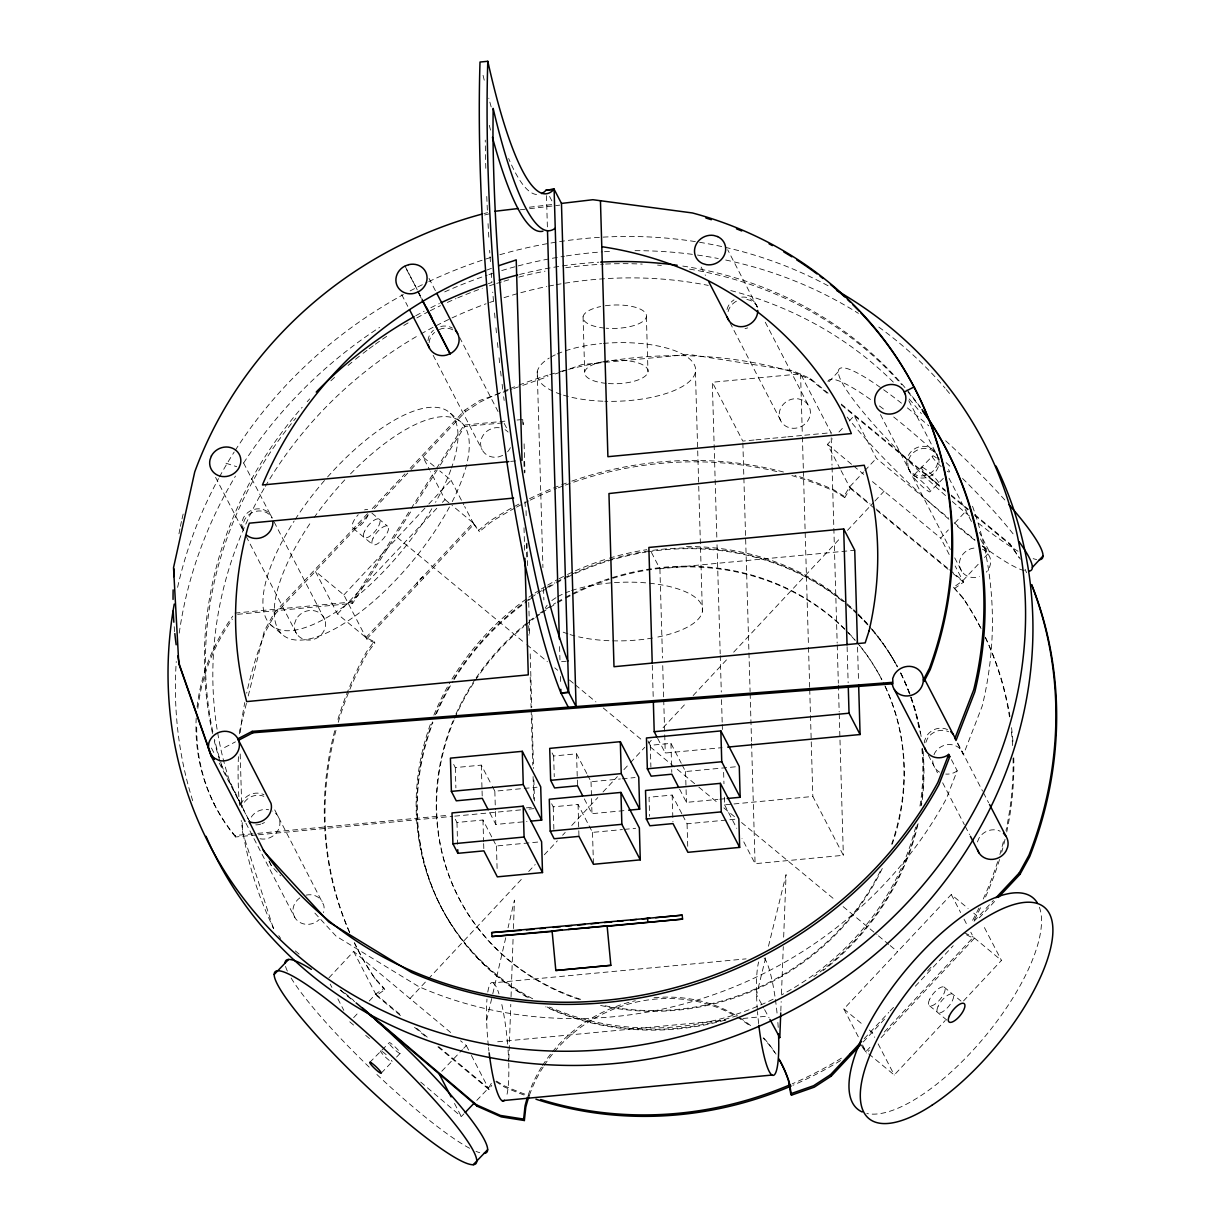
<?xml version="1.0" encoding="UTF-8"?>
<svg xmlns="http://www.w3.org/2000/svg" width="1226" height="1226" viewBox="0 0 1226 1226"><rect width="100%" height="100%" fill="white"/><g stroke="black" fill="none" stroke-linecap="round" stroke-linejoin="round"><path stroke-width="0.75" stroke-dasharray="5 3.75" d="M508.867 1059.295L510.782 1004.355M511.043 996.769L513.096 938.043M513.433 928.572L514.43 900.145L508.039 927.775M780.809 1011.036L781.177 1001.565M781.468 993.98L783.291 946.641M783.659 937.17L786.065 874.659L768.35 946.748M486.63 1020.446L492.377 995.558M492.791 993.78L505.909 937.001M765.637 957.843L756.549 994.822L763.706 1007.971M246.411 703.372L239.545 731.11L239.652 734.926M248.234 695.97L264.341 630.915L274.317 612.785L368.413 512.713M368.152 514.705L367.708 515.931A11.908 4.49 -50.2 0 1 356.291 528.069L354.559 528.544A11.908 4.49 -50.2 0 1 352.352 524.284L353.18 522.031A11.908 4.49 -50.2 0 1 358.222 514.721M951.453 759.691L957.184 770.74L946.334 798.785A396.703 362.957 -27.4 0 1 418.756 986.623L336.062 936.128L312.845 910.887M957.659 743.646L963.391 754.695L982.21 706.084A396.703 362.957 -27.4 0 0 971.314 502.936M925.845 742.45L927.377 738.772A15.861 14.513 -27.4 0 1 948.633 731.738M934.013 754.741L934.748 752.979A15.861 14.513 -27.4 0 1 950.211 744.534A15.861 14.513 -27.4 0 1 963.345 754.358L963.391 754.695M977.413 841.94L978.946 838.262A15.861 14.513 -27.4 0 1 1000.201 831.213M367.831 515.533L275.053 614.211L265.077 632.34A416.534 381.102 -27.4 0 0 246.671 693.15M476.791 1100.381L488.392 1088.228L493.71 1079.37M841.067 470.569L850.308 488.392L844.76 497.618L844.024 496.193L849.572 486.967L863.61 471.949M437.912 1046.851L489.128 1089.653L491.795 1085.209M235.024 613.077L351.908 601.981L409.99 510.307M411.001 508.698L435.46 470.094M436.487 468.485L463.995 425.07L505.664 421.1M237.645 614.318L352.644 603.391L411.737 510.123M415.813 503.687L439.26 466.692M440.272 465.083L464.731 426.479L502.614 422.893M338.223 722.329A350.529 320.722 -27.4 0 1 367.202 653.351L374.804 642.976L366.697 638.991L343.862 594.932L315.373 571.331L337.472 613.965L365.961 637.566L374.068 641.566L366.467 651.941A350.529 320.722 -27.4 0 0 337.487 720.903M343.862 594.932L427.522 505.403M428.824 504.009L451.045 480.24L439.797 470.922M365.961 637.566L473.144 522.874L452.057 505.403M366.697 638.991L473.88 524.284L464.639 506.476M838.308 371.662L827.596 383.14A138.844 20.26 43.1 0 1 871.349 400.09M840.224 468.93L827.473 444.333L832.577 438.877M838.952 432.042L844.055 426.587M849.158 421.116L854.261 415.66L876.36 458.294L948.434 517.97M328.966 977.796L353.624 951.453L453.298 1034.729M864.882 470.585L876.36 458.294M353.655 1017.657L358.85 1012.109M369.241 1001.029L375.723 994.087L384.029 988.248L374.497 977.689A350.529 320.722 -27.4 0 1 354.483 943.024M409.99 998.546L426.939 980.402M428.257 979.007L523.471 877.111M528.682 871.533L535.195 864.56M544.329 854.783L557.37 840.837M562.596 835.243L565.201 832.454M571.73 825.481L597.813 797.559M603.023 791.981L617.368 776.625M623.896 769.652L629.107 764.059M630.409 762.664L644.769 747.324M648.677 743.125L651.297 740.32M663.067 727.738L686.606 702.544M693.15 695.54L727.156 659.159M733.684 652.155L840.929 537.402M847.472 530.398L873.632 502.415M874.935 501.02L884.084 491.212M943.315 478.355L929.752 491.948A11.908 1.732 43.1 0 1 919.01 483.458A11.908 1.732 43.1 0 1 913.355 475.673L932.863 455.704A11.908 1.732 43.1 0 1 937.967 459.106M949.2 554.504L940.71 538.107L948.357 529.908M954.747 523.088L967.498 509.434L951.33 496.024M981.061 628.601A350.529 320.722 -27.4 0 0 963.621 599.07L953.522 587.269L962.808 580.741L979.39 562.995M984.493 557.524L989.597 552.068L979.405 532.39M864.192 1038.698L888.789 1012.4M890.076 1011.006L893.969 1006.852M927.622 970.869L931.484 966.732M974.072 921.201L993.443 900.497M863.211 1041.947L885.233 1018.408M915.316 986.24L953.215 945.721M994.577 901.478L979.344 917.768L973.735 913.125M868.79 1053.916L894.26 1075.018L945.231 1020.507M963.529 1000.937L1001.443 960.418L982.746 924.327M372.321 508.56L404.902 473.91M410.112 468.363L464.853 410.143L479.688 400.488L512.024 389.132M374.39 508.56L409.806 470.891M411.108 469.497L465.589 411.568L480.423 401.913A416.534 381.102 -27.4 0 1 494.155 395.431M337.472 613.965L437.146 507.947M442.402 502.369L445.023 499.58L430.571 471.704M858.307 1036.813L843.856 1008.937L951.269 894.52L968.111 908.466M869.893 1047.387L865.954 1051.571L861.158 1045.104M884.298 1032.031L973.383 937.154L1001.443 960.418M862.859 1047.816L866.69 1052.996L869.311 1050.192M881.111 1037.64L974.118 938.58L970.823 932.235M369.716 1062.421L389.485 1042.498A7.938 1.119 43.7 0 1 397.408 1049.226L398.603 1050.575A7.938 1.119 43.7 0 1 400.074 1053.425L399.492 1053.257A7.938 1.119 43.7 0 1 391.569 1046.529L390.374 1045.18A7.938 1.119 43.7 0 1 388.903 1042.345M381.286 1073.087L392.136 1061.731M396.58 1057.073L400.274 1053.211M441.789 1071.233L462.432 1049.64M463.719 1048.291L466.294 1045.594L460.516 1040.767M420.748 1082.114L461.313 1116.58L463.888 1113.882M514.859 508.054A350.529 320.722 -27.4 0 0 490.293 522.644L479.397 531.716L478.661 530.291L489.557 521.234A350.529 320.722 -27.4 0 1 519.211 503.917M957.184 770.74L956.219 771.522A15.861 14.513 -27.4 0 1 945.736 774.081M353.624 951.453L376.459 995.512L384.765 989.673L384.029 988.248M954.257 588.695L963.544 582.166L955.161 565.983M224.557 747.523L235.438 741.853M439.383 329.533L441.835 328.614A15.861 14.513 -27.4 0 1 453.513 330.208M502.691 455.413L498.997 456.792A15.861 14.513 -27.4 0 1 481.358 447.996A15.861 14.513 -27.4 0 1 489.542 429.56L493.419 428.104A15.861 14.513 -27.4 0 1 501.449 428.18M513.817 388.504L521.004 385.991M522.797 385.362L547.961 376.535M555.148 374.007L560.527 372.122M562.32 371.493L582.089 364.551L688.889 354.406L792.824 370.758L810.493 378.604L828.086 393.178M364.582 509.893L366.313 509.418A11.908 4.49 -50.2 0 1 367.662 509.587M529.31 207.225L552.022 204.543M520.222 209.799L527.747 208.91M529.632 208.696L559.73 205.14M716.812 537.141L712.306 382.251L800.563 373.869L831.075 432.717L832.01 465.221M517.035 420.028L522.72 419.491L523.563 424.732M510.675 461.405L518.261 460.685M754.082 440.027L742.803 441.084L712.306 382.251M755.952 439.843L770.97 438.418M772.855 438.234L786.004 436.992M787.874 436.808L802.907 435.383M804.777 435.199L831.075 432.717M651.404 552.374L659.91 568.772L854.737 550.275M561.569 661.688L566.243 661.243M647.972 740.902L650.27 745.316L670.944 743.354L681.258 763.246M552.083 752.948L553.662 755.998L576.572 753.821L586.794 773.529M453.666 764.442L455.306 767.583L481.312 765.116L491.457 784.686M657.611 738.267L665.258 753.025L722.007 747.645M682.116 764.901L685.549 771.537L737.424 766.618M587.637 775.169L591.039 781.744L620.402 778.954M622.226 778.771L635.068 777.56M492.316 786.31L494.844 791.214L522.368 788.594M524.192 788.425L537.034 787.199M196.206 717.93A199.669 182.689 -27.4 0 0 234.871 835.534L255.836 833.542M257.736 833.358L448.241 815.275M526.352 807.857L532.069 807.321M681.809 813.65L672.17 795.061L649.044 797.252L649.596 816.271M234.871 835.534L235.607 836.96L256.571 834.967M258.471 834.783L452.792 816.332M454.693 816.148L521.372 809.819M529.004 809.099L534.72 808.562M551.654 803.781L553.232 806.831L578.044 804.471L588.25 824.178M455.306 819.29L456.961 822.477L482.967 820.01L492.224 837.879M679.572 789.115L686.453 802.371L717.93 799.383M719.785 799.214L725.348 798.678M584.312 798.908L591.974 813.681L626.823 810.371M489.894 813.022L495.81 824.454L526.996 821.481M724.367 797.191L724.581 804.838L732.091 804.133M733.976 803.95L812.838 796.456L843.35 855.304L755.078 863.686L742.006 838.461M589.108 825.834L592.51 832.393L622.486 829.558M624.371 829.374L635.604 828.301M682.683 815.351L687.066 823.795L735.125 819.229M493.067 839.503L496.438 845.986L539.716 841.879M487.795 992.033A59.507 9.685 84.6 0 1 493.266 982.854L746.082 958.855M497.679 1041.763L725.792 1020.109M742.895 1018.484L767.599 1016.139M913.355 475.673L914.106 475.765A11.908 1.732 43.1 0 1 924.848 484.27A11.908 1.732 43.1 0 1 930.519 492.055M381.347 1051.019L380.765 1050.851A7.938 1.119 43.7 0 0 382.236 1053.701L383.431 1055.05A7.938 1.119 43.7 0 0 391.355 1061.762L391.937 1061.931A7.938 1.119 43.7 0 0 391.37 1060.26M746.864 299.389L750.664 300.508A15.861 14.513 -27.4 0 1 758.189 308.768L727.708 249.767M225.982 463.244L236.71 466.692M827.014 393.102L811.244 380.029L793.559 372.183A416.534 381.102 -27.4 0 0 558.933 371.922M964.172 932.618L973.383 937.154M966.44 934.794L974.118 938.58M844.024 496.193L833.895 489.879A350.529 320.722 -27.4 0 0 794.877 475.259M844.76 497.618L834.645 491.304A350.529 320.722 -27.4 0 0 790.096 475.06M496.515 1081.102L503.488 1085.454A350.529 320.722 -27.4 0 0 529.785 1095.921M495.856 1081.654L504.223 1086.88A350.529 320.722 -27.4 0 0 525.142 1095.416M841.266 404.09L945.323 490.247M951.177 495.105L968.77 509.664M974.624 514.506L1009.795 543.639L1020.323 559.148M841.358 404.978L945.445 491.166M974.67 515.364L1010.53 545.064L1018.959 557.462M954.303 522.843L974.9 539.884M982.256 545.968L989.597 552.068M827.473 444.333L852.147 464.777M853.602 465.972L863.763 474.385M872.468 481.603L940.71 538.107M849.572 486.967L870.153 504.024M876.038 508.897L948.096 568.558M949.568 569.784L962.808 580.741M850.308 488.392L875.303 509.096M876.774 510.307L951.774 572.419M953.246 573.63L963.544 582.166M434.173 466.263L422.924 456.946L429.728 470.064M445.023 499.58L450.647 504.238M943.989 986.991L960.969 1001.06M397.454 537.586L525.356 643.481M526.828 644.707L547.409 661.749M554.75 667.833L557.692 670.27M569.462 680.001L573.86 683.664M575.331 684.874L595.913 701.916M603.269 708L642.96 740.872M650.316 746.956L697.41 785.958M698.881 787.184L718.022 803.03M723.907 807.903L735.677 817.65M741.561 822.523L835.764 900.528M843.12 906.612L876.973 934.641M878.444 935.867L888.743 944.403M890.214 945.614L897.57 951.713M929.599 1005.81L948.005 1021.059M843.856 1008.937L863.671 1025.35M869.326 1030.039L872.161 1032.384L874.705 1037.303M450.386 413.254L461.666 422.679M371.892 513.127L387.416 526.061M353.226 528.375L372.98 544.85M270.502 624.708L281.781 634.118M375.723 994.087L402.067 1016.093M416.702 1028.323L429.866 1039.326M438.647 1046.652L488.392 1088.228M376.459 995.512L401.331 1016.293M414.511 1027.296L426.219 1037.073M295.313 950.901L299.696 954.625M344.95 993.075L353.716 1000.508M340.583 990.148L353.502 1001.136M349.762 1021.825L355.555 1026.744M365.7 1035.357L371.493 1040.276M269.092 861.28L271.544 866.016L280.57 875.824M953.522 587.269L962.885 597.644A350.529 320.722 -27.4 0 1 981.198 628.892M354.375 942.717A350.529 320.722 -27.4 0 0 375.248 979.114L384.765 989.673M493.266 982.854L496.07 986.486A59.507 9.685 84.6 0 1 498.982 993.888M473.144 522.874L478.661 530.291M473.88 524.284L479.397 531.716M242.196 822.6L242.472 832.117L272.954 927.071L274.885 929.921M278.777 935.637L280.708 938.503M764.595 1009.611L769.07 1017.825M1009.795 543.639L1010.53 545.064M908.818 400.703L939.392 459.704M949.016 478.247L971.728 522.092M980.478 538.95L989.995 557.539A15.861 14.513 -27.4 0 1 986.302 572.159M880.452 414.572L950.349 549.417M954.717 557.845L961.705 571.331A15.861 14.513 -27.4 0 0 979.405 576.603M962.885 597.644L963.621 599.07M810.493 378.604L811.244 380.029M765.269 322.223L808.103 404.856M957.659 743.017L982.547 791.046M983.421 792.716L988.616 802.739M701.134 267.069L705.471 275.421M729.96 322.668L781.529 422.158M890.781 655.113L891.884 657.243M928.327 755.124L937.476 772.763M942.671 782.801L964.341 824.608M965.214 826.278L969.551 834.63M951.269 894.52L960.632 912.558M964.034 919.117L967.421 925.676M549.585 196.451L552.037 201.187M878.107 1043.862L894.26 1075.018M862.552 1045.012L866.69 1052.996M724.581 804.838L736.78 828.378M429.039 278.409L435.966 291.773M459.597 337.365L498.062 411.553M504.177 423.368L507.671 430.111M404.994 266.042L417.116 289.443L404.81 266.103M417.989 291.114L422.311 299.466M417.805 291.175L422.142 299.527M418.832 293.642L421.438 298.654M464.853 410.143L465.589 411.568M401.714 294.654L407.783 306.347M433.161 355.31L482.109 449.743M463.995 425.07L464.731 426.479M773.989 1051.034L774.725 1052.444A138.844 127.029 -27.4 0 0 763.139 1037.993M451.045 480.24L463.796 504.836M423.445 578.258L422.709 576.833L419.522 579.484L416.947 582.994L417.698 584.419M374.068 641.566L374.804 642.976M351.908 601.981L352.644 603.391M243.576 462.968L272.157 518.138A15.861 14.513 -27.4 0 0 258.609 508.821A15.861 14.513 -27.4 0 0 243.438 517.801L242.058 521.525A15.861 14.513 -27.4 0 0 244.158 532.513M274.134 521.954L324.829 619.758M448.18 919.423L449.283 921.554M215.577 477.343L243.53 531.272A15.861 14.513 -27.4 0 1 243.162 523.655L244.541 519.931A15.861 14.513 -27.4 0 1 271.528 516.897M246.135 536.329L296.83 634.133M274.317 612.785L275.053 614.211M466.294 1045.594L470.539 1053.793M471.397 1055.433L489.128 1089.653M454.509 1103.461L461.313 1116.58M374.497 977.689L375.248 979.114M274.716 809.88L323.679 904.972A15.861 14.513 -27.4 0 1 323.511 912.619M211.439 748.029L214.044 753.04M219.239 763.078L249.353 821.19A15.861 14.513 -27.4 0 1 268.678 809.773M330.208 984.095L331.909 987.374M337.87 998.853L343.816 1010.347M245.89 823.106L294.884 917.615A15.861 14.513 -27.4 0 0 319.342 919.454M213.569 802.846L214.305 804.271M272.954 927.071L273.689 928.48A416.534 381.102 -27.4 0 1 241.231 820.5M269.092 861.066L271.544 866.016M248.541 819.52L229.569 781.054A396.703 362.957 -27.4 0 1 264.356 487.994M221.109 764.717L241.997 806.984A15.861 14.513 -27.4 0 1 263.851 796.318M961.705 571.331L960.065 567.914A15.861 14.513 -27.4 0 1 974.655 547.991M294.884 917.615L293.397 914.121A15.861 14.513 -27.4 0 1 299.864 897.876M857.541 647.159L858.537 681.35M847.105 646.73L848.147 682.821M832.071 467.121L833.787 526.414M833.849 528.314L837.174 643.052M837.235 644.968L838.339 683.204M838.4 685.119L839.182 711.892M839.228 713.808L843.35 855.304M800.563 373.869L802.34 435.061M802.402 436.977L803.352 469.481M803.398 471.382L808.455 645.397M808.516 647.313L809.681 687.464M809.727 689.38L812.838 796.456M742.864 443L750.082 691.587M750.143 693.502L751.523 741.301M751.584 743.217L755.078 863.686M717.026 544.788L720.198 653.78M720.244 655.695L721.302 692.016M721.532 699.663L722.191 722.62M722.252 724.535L722.42 730.267M723.631 772.334L723.968 783.812M695.418 372.198L698.682 484.362M698.728 486.262L702.375 611.728M685.549 771.537L686.024 787.858M686.085 789.682L686.453 802.371M687.066 823.795L687.847 850.415M670.944 743.354L671.787 772.38M672.17 795.061L672.951 821.681M659.91 568.772L662.5 658.055M662.73 665.657L663.664 697.946M663.71 699.847L665.258 753.025M646.378 316.676L647.987 371.953M652.278 665.228L653.274 699.418M650.27 745.316L650.899 767.093M583.07 316.752L584.679 372.03M591.039 781.744L591.484 796.777M591.53 798.647L591.974 813.681M592.51 832.393L593.445 864.299M576.572 753.821L577.507 785.774M578.044 804.471L578.749 828.868M578.795 830.753L578.963 836.377M546.474 195.67L547.44 228.91M559.577 646.577L559.96 659.925M560.435 676.476L560.65 683.786M553.662 755.998L554.259 776.671M553.232 806.831L553.876 829.343M537.249 371.784L542.934 567.592M543.547 588.495L543.869 599.912M524.115 443.827L524.958 472.47M526.061 510.66L526.276 518.291M527.011 543.118L527.67 566.044M528.728 602.318L529.724 636.692M530.214 653.887L531.778 707.356M531.992 714.988L533.555 768.457M533.877 779.92L534.49 800.915M522.72 419.491L522.889 425.207M523.931 461.497L524.268 472.96M525.096 501.603L525.326 509.234M526.322 543.608L526.705 556.972M528.712 625.72L528.988 635.267M530.199 677.288L531.088 707.831M531.149 709.747L532.758 765.131M533.095 776.579L533.754 799.505M524.008 527.747L524.667 550.673M494.844 791.214L495.381 809.681M495.442 811.52L495.81 824.454M496.438 845.986L497.128 869.586M481.312 765.116L482.017 789.115M482.063 790.954L482.278 798.341M482.967 820.01L483.596 841.787M483.657 843.611L483.872 850.859M455.306 767.583L455.888 787.889M456.961 822.477L457.589 844.254M240.204 753.975L241.752 807.352M239.545 805.375A416.534 381.102 -27.4 0 1 238.488 755.477M240.281 732.535A416.534 381.102 -27.4 0 1 244.756 702.544M495.902 394.649A416.534 381.102 -27.4 0 1 508.208 389.378M509.985 388.642A416.534 381.102 -27.4 0 1 517.111 385.807M518.904 385.117A416.534 381.102 -27.4 0 1 547.93 375.141M549.769 374.589A416.534 381.102 -27.4 0 1 557.11 372.443M529.463 1095.079A138.844 127.029 -27.4 0 1 543.256 1066.896M544.267 1065.333A138.844 127.029 -27.4 0 1 553.217 1053.18M554.428 1051.724A138.844 127.029 -27.4 0 1 735.278 1016.002M736.918 1016.952A138.844 127.029 -27.4 0 1 750.848 1026.622M528.115 1095.385A138.844 127.029 -27.4 0 1 541.524 1067.064M542.52 1065.471A138.844 127.029 -27.4 0 1 551.302 1053.226M552.482 1051.755A138.844 127.029 -27.4 0 1 635.313 1000.753M654.01 997.749A138.844 127.029 -27.4 0 1 737.807 1016.523M739.416 1017.534A138.844 127.029 -27.4 0 1 751.538 1026.377M763.675 1037.947A138.844 127.029 -27.4 0 1 776.012 1054.099M1025.074 569.293A416.534 381.102 -27.4 0 1 1026.591 572.726M510.368 447.643A15.861 14.513 -27.4 0 1 507.288 452.087M505.081 429.698A15.861 14.513 -27.4 0 1 508.085 432.073M982.501 549.248A15.861 14.513 -27.4 0 1 988.34 554.137M306.132 895.118A15.861 14.513 -27.4 0 1 322.193 901.478M985.382 637.52A350.529 320.722 -27.4 0 1 1009.488 716.873M1011.45 731.876A350.529 320.722 -27.4 0 1 1012.661 746.94M1013.074 758.204A350.529 320.722 -27.4 0 1 1005.994 830.492M1003.374 841.71A350.529 320.722 -27.4 0 1 999.895 854.43M997.658 861.694A350.529 320.722 -27.4 0 1 982.271 901.095M978.93 908.068A350.529 320.722 -27.4 0 1 970.915 923.408M841.419 1058.161A350.529 320.722 -27.4 0 1 792.18 1083.861M349.625 932.572A350.529 320.722 -27.4 0 1 334.943 730.006M529.494 498.706A350.529 320.722 -27.4 0 1 566.458 483.029M571.806 481.128A350.529 320.722 -27.4 0 1 783.797 472.102M900.666 673.105A257.858 235.928 -27.4 0 1 910.152 695.632M910.78 697.41A257.858 235.928 -27.4 0 1 919.301 729.991M921.875 748.795A257.858 235.928 -27.4 0 1 919.852 806.769M915.669 827.044A257.858 235.928 -27.4 0 1 781.483 994.914M773.131 999.205A257.858 235.928 -27.4 0 1 549.631 1007.067M532.728 998.807A257.858 235.928 -27.4 0 1 431.123 722.283M433.881 715.156A257.858 235.928 -27.4 0 1 450.034 682.376M451.996 679.081A257.858 235.928 -27.4 0 1 527.349 598.303M528.881 597.215A257.858 235.928 -27.4 0 1 533.525 594.028M535.072 592.986A257.858 235.928 -27.4 0 1 539.777 589.936M541.356 588.955A257.858 235.928 -27.4 0 1 546.122 586.043M547.715 585.093A257.858 235.928 -27.4 0 1 557.478 579.622M559.133 578.733A257.858 235.928 -27.4 0 1 565.83 575.316M567.515 574.488A257.858 235.928 -27.4 0 1 607.606 558.704M609.414 558.152A257.858 235.928 -27.4 0 1 646.838 549.677M686.483 546.535A257.858 235.928 -27.4 0 1 845.664 602.579M847.105 603.805A257.858 235.928 -27.4 0 1 856.775 612.663M858.123 613.981A257.858 235.928 -27.4 0 1 867.242 623.544M872.192 629.245A257.858 235.928 -27.4 0 1 897.263 666.423M382.267 1051.556A7.938 1.119 43.7 0 1 387.876 1056.306M350.529 473.864A138.844 52.304 -50.2 0 1 452.547 417.622A138.844 52.304 -50.2 0 1 452.256 501.603M449.482 506.936A138.844 52.304 -50.2 0 1 303.113 639.941A138.844 52.304 -50.2 0 1 311.894 520.744M314.025 517.694A138.844 52.304 -50.2 0 1 345.288 479.351M479.764 1152.701A138.844 19.647 43.7 0 1 475.979 1151.352M469.604 1148.272A138.844 19.647 43.7 0 1 374.773 1072.489M369.21 1067.172A138.844 19.647 43.7 0 1 290.7 977.321M287.359 971.099A138.844 19.647 43.7 0 1 285.382 965.797M340.169 989.98A138.844 19.647 43.7 0 1 354.605 1001.642M1024.277 570.642A138.844 20.26 43.1 0 1 982.164 545.769M974.977 540.344A138.844 20.26 43.1 0 1 955.759 525.004M948.909 519.257A138.844 20.26 43.1 0 1 847.151 417.055M879.425 405.975A138.844 20.26 43.1 0 1 884.973 410.174M893.693 416.993A138.844 20.26 43.1 0 1 937.721 454.831M946.165 462.677A138.844 20.26 43.1 0 1 951.728 467.949M962.548 478.462A138.844 20.26 43.1 0 1 1014.99 536.298M1039.387 907.24A137.312 51.661 -50.3 0 1 983.972 1037.732A137.312 51.661 -50.3 0 1 866.813 1113.484M1036.644 559.531A138.844 20.26 43.1 0 1 1033.15 558.612M1018.04 551.24A138.844 20.26 43.1 0 1 978.455 523.241M969.49 516.023A138.844 20.26 43.1 0 1 951.207 500.56M945.568 495.61A138.844 20.26 43.1 0 1 843.794 385.654A138.844 20.26 43.1 0 1 882.061 388.627M883.655 389.761A138.844 20.26 43.1 0 1 901.462 403.185M907.393 407.906A138.844 20.26 43.1 0 1 928.756 425.79M945.629 440.778A138.844 20.26 43.1 0 1 1005.458 500.668M947.223 471.228A11.908 1.732 43.1 0 0 948.51 471.887L949.276 471.995A11.908 1.732 43.1 0 0 946.564 467.305M941.154 466.57A11.908 1.732 43.1 0 1 932.112 455.597M327.572 476.991A138.844 52.304 -50.2 0 1 430.295 407.323A138.844 52.304 -50.2 0 1 451.459 468.01M450.8 469.865A138.844 52.304 -50.2 0 1 435.552 502.292M431.797 508.759A138.844 52.304 -50.2 0 1 291.328 630.578A138.844 52.304 -50.2 0 1 294.133 521.05M295.175 519.41A138.844 52.304 -50.2 0 1 326.315 478.416M488.913 1050.943A59.507 9.685 84.6 0 1 488.53 1047.54M488.346 1045.824A59.507 9.685 84.6 0 1 486.983 999.067M501.817 1004.554A59.507 9.685 84.6 0 1 507.932 1048.046M508.07 1049.962A59.507 9.685 84.6 0 1 508.667 1061.272M508.729 1063.08A59.507 9.685 84.6 0 1 506.629 1095.921M758.649 1023.618A59.507 9.685 84.6 0 1 757.484 1011.557M757.346 1009.856A59.507 9.685 84.6 0 1 758.649 961.981M764.105 957.996A59.507 9.685 84.6 0 1 775.123 997.535M775.399 999.405A59.507 9.685 84.6 0 1 777.115 1013.81M777.866 1022.423A59.507 9.685 84.6 0 1 778.249 1028.154M939.484 772.119A15.861 14.513 -27.4 0 1 932.725 760.534M938.411 458.049A15.861 14.513 -27.4 0 1 929.752 476.332A15.861 14.513 -27.4 0 1 910.136 471.841L907.393 466.294A15.861 14.513 -27.4 0 1 916.052 448.026A15.861 14.513 -27.4 0 1 935.668 452.517L937.308 455.919A15.861 14.513 -27.4 0 1 928.649 474.186A15.861 14.513 -27.4 0 1 909.033 469.711M908.497 468.439A15.861 14.513 -27.4 0 1 917.155 450.172A15.861 14.513 -27.4 0 1 936.771 454.647M747.691 327.878A15.861 14.513 -27.4 0 1 745.025 328.568M728.075 311.634A15.861 14.513 -27.4 0 1 738.788 300.155M429.085 342.82A15.861 14.513 -27.4 0 1 434.54 332.399M264.494 822.477A15.861 14.513 -27.4 0 1 261.996 823.703M260.694 824.148A15.861 14.513 -27.4 0 1 253.951 824.761M260.004 838.768A15.861 14.513 -27.4 0 0 279.467 819.688L277.995 816.194A15.861 14.513 -27.4 0 0 272.402 811.076M240.894 804.854A15.861 14.513 -27.4 0 1 263.927 794.724M222.213 766.848A396.703 362.957 -27.4 0 1 219.944 759.645M219.393 757.821A396.703 362.957 -27.4 0 1 214.504 739.401M212.834 731.907A396.703 362.957 -27.4 0 1 295.895 418.081M330.882 380.796A396.703 362.957 -27.4 0 1 335.096 376.888M348.077 365.44A396.703 362.957 -27.4 0 1 353.992 360.521M355.494 359.31A396.703 362.957 -27.4 0 1 361.517 354.529M363.049 353.349A396.703 362.957 -27.4 0 1 367.631 349.854M369.164 348.705A396.703 362.957 -27.4 0 1 373.807 345.303M375.371 344.184A396.703 362.957 -27.4 0 1 389.531 334.453M403.798 325.457A396.703 362.957 -27.4 0 1 410.296 321.626M416.871 317.886A396.703 362.957 -27.4 0 1 428.579 311.603M430.265 310.73A396.703 362.957 -27.4 0 1 440.471 305.672M447.352 302.454A396.703 362.957 -27.4 0 1 455.995 298.608M457.742 297.872A396.703 362.957 -27.4 0 1 482.232 288.294M489.419 285.811A396.703 362.957 -27.4 0 1 494.86 284.018M496.668 283.436A396.703 362.957 -27.4 0 1 502.17 281.75M503.993 281.198A396.703 362.957 -27.4 0 1 511.38 279.068M518.797 277.091A396.703 362.957 -27.4 0 1 545.049 271.176M565.753 267.728A396.703 362.957 -27.4 0 1 603.698 264.142M605.613 264.05A396.703 362.957 -27.4 0 1 642.255 264.096M657.565 265.092A396.703 362.957 -27.4 0 1 661.366 265.429M689.564 269.122A396.703 362.957 -27.4 0 1 901.784 384.719M908.022 392.014A396.703 362.957 -27.4 0 1 919.761 407.017M924.297 742.895A15.861 14.513 -27.4 0 1 924.741 740.32L926.274 736.642A15.861 14.513 -27.4 0 1 947.529 729.593M219.944 761.116A396.703 362.957 -27.4 0 1 214.305 740.994M212.542 733.531A396.703 362.957 -27.4 0 1 302.163 407.308M307.19 401.668A396.703 362.957 -27.4 0 1 309.734 398.894M415.767 315.756A396.703 362.957 -27.4 0 1 424.104 311.235M430.847 307.741A396.703 362.957 -27.4 0 1 439.368 303.542M488.316 283.681A396.703 362.957 -27.4 0 1 491.933 282.486A399.829 65.116 84.6 0 1 491.228 273.091M519.563 274.471A396.703 362.957 -27.4 0 1 598.748 262.211M682.79 266.073A396.703 362.957 -27.4 0 1 905.677 388.412M906.918 389.883A396.703 362.957 -27.4 0 1 920.895 407.951M427.981 340.69A15.861 14.513 -27.4 0 1 433.437 330.254M440.732 326.484A15.861 14.513 -27.4 0 1 452.394 328.078M726.972 309.504A15.861 14.513 -27.4 0 1 733.976 299.864M741.715 297.152A15.861 14.513 -27.4 0 1 745.76 297.259L749.561 298.378A15.861 14.513 -27.4 0 1 757.086 306.638M174.644 631.651A396.703 362.957 -27.4 0 1 174 624.111M178.965 533.816A396.703 362.957 -27.4 0 1 180.038 528.237M180.406 526.368A396.703 362.957 -27.4 0 1 181.601 520.789M182.015 518.935A396.703 362.957 -27.4 0 1 183.777 511.518M484.638 215.01A396.703 362.957 -27.4 0 1 490.155 213.6M483.902 213.585A396.703 362.957 -27.4 0 1 487.58 212.634M486.768 270.103A373.547 341.778 -27.4 0 1 493.726 267.498M504.147 400.473A399.829 65.116 84.6 0 1 503.671 396.749M502.737 389.24A399.829 65.116 84.6 0 1 502.047 383.6M501.143 376.03A399.829 65.116 84.6 0 1 500.484 370.344M499.61 362.758A399.829 65.116 84.6 0 1 498.982 357.057M497.955 347.54A399.829 65.116 84.6 0 1 497.388 342.023M496.438 332.798A399.829 65.116 84.6 0 1 495.902 327.25M495.013 317.994A399.829 65.116 84.6 0 1 494.339 310.592M493.511 301.351A399.829 65.116 84.6 0 1 492.729 292.125M490.4 261.674A399.829 65.116 84.6 0 1 489.634 250.319M488.806 237.17A399.829 65.116 84.6 0 1 488.055 223.638M487.366 210.182A399.829 65.116 84.6 0 1 486.63 193.08M485.803 168.33A399.829 65.116 84.6 0 1 485.251 140.132M490.538 130.14A356.383 58.036 84.6 0 1 488.791 123.305M536.559 194.49A353.456 57.561 84.6 0 1 508.637 158.506M491.182 106.938A353.456 57.561 84.6 0 1 488.806 98.218M484.239 80.196A353.456 57.561 84.6 0 1 482.523 73.054M649.489 583.208A79.338 29.301 -1.7 0 1 702.559 608.586A79.338 29.301 -1.7 0 1 654.27 637.719M652.523 638.026A79.338 29.301 -1.7 0 1 578.611 636.861M574.887 635.957A79.338 29.301 -1.7 0 1 569.569 634.424M567.899 633.888A79.338 29.301 -1.7 0 1 563.163 632.141M545.248 608.249A79.338 29.301 -1.7 0 1 547.179 605.2M551.838 600.602A79.338 29.301 -1.7 0 1 556.16 597.598M557.769 596.648A79.338 29.301 -1.7 0 1 569.646 591.284M571.561 590.61A79.338 29.301 -1.7 0 1 647.726 583.024M603.437 343.403A79.338 29.301 -1.7 0 1 695.632 369.746A79.338 29.301 -1.7 0 1 604.786 401.27M602.916 401.209A79.338 29.301 -1.7 0 1 562.611 394.895M560.941 394.358A79.338 29.301 -1.7 0 1 549.202 358.069M550.811 357.118A79.338 29.301 -1.7 0 1 555.501 354.712M557.202 353.946A79.338 29.301 -1.7 0 1 601.598 343.571M603.79 361.547A31.738 11.724 -1.7 0 1 647.987 370.421A31.738 11.724 -1.7 0 1 607.728 383.493M606.15 383.355A31.738 11.724 -1.7 0 1 584.679 373.562A31.738 11.724 -1.7 0 1 602.288 361.839M605.307 305.764A31.738 11.724 -1.7 0 1 646.454 315.756A31.738 11.724 -1.7 0 1 606.119 328.216M604.541 328.078A31.738 11.724 -1.7 0 1 583.07 318.285A31.738 11.724 -1.7 0 1 600.679 306.561M985.306 637.198A350.529 320.722 -27.4 0 1 1009.933 716.428M1011.542 727.662A350.529 320.722 -27.4 0 1 1013.028 742.711M1013.764 757.745A350.529 320.722 -27.4 0 1 1006.73 831.918M1005.029 839.396A350.529 320.722 -27.4 0 1 1001.688 852.208M999.542 859.487A350.529 320.722 -27.4 0 1 984.616 899.01M980.524 907.746A350.529 320.722 -27.4 0 1 972.586 923.147M840.53 1060.567A350.529 320.722 -27.4 0 1 792.915 1085.286M349.579 932.25A350.529 320.722 -27.4 0 1 336.169 729.608M516.544 507.135A350.529 320.722 -27.4 0 1 528.498 500.974M530.23 500.131A350.529 320.722 -27.4 0 1 556.543 488.5M558.305 487.795A350.529 320.722 -27.4 0 1 563.638 485.757M565.416 485.098A350.529 320.722 -27.4 0 1 778.954 472.087M900.574 672.844A257.858 235.928 -27.4 0 1 920.358 733.271M922.427 748.32A257.858 235.928 -27.4 0 1 920.895 806.34M917.293 824.822A257.858 235.928 -27.4 0 1 813.88 976.555M737.393 1015.557A257.858 235.928 -27.4 0 1 546.949 1006.944M528.437 997.443A257.858 235.928 -27.4 0 1 432.533 721.915M435.353 714.804A257.858 235.928 -27.4 0 1 449.804 685.457M453.697 678.913A257.858 235.928 -27.4 0 1 523.517 603.039M525.034 601.92A257.858 235.928 -27.4 0 1 529.617 598.64M531.164 597.568A257.858 235.928 -27.4 0 1 535.808 594.411M537.371 593.384A257.858 235.928 -27.4 0 1 543.685 589.384M546.857 587.469A257.858 235.928 -27.4 0 1 554.918 582.825M556.558 581.921A257.858 235.928 -27.4 0 1 569.952 575.101M571.653 574.289A257.858 235.928 -27.4 0 1 608.341 560.113M610.15 559.562A257.858 235.928 -27.4 0 1 843.503 601.583M849.266 606.456A257.858 235.928 -27.4 0 1 852.055 608.954M858.859 615.406A257.858 235.928 -27.4 0 1 867.977 624.953M869.234 626.363A257.858 235.928 -27.4 0 1 897.11 666.193M884.896 685.901A238.013 217.784 -27.4 0 1 891.271 845.189M880.253 871.165A238.013 217.784 -27.4 0 1 603.039 1005.335M580.695 999.343A238.013 217.784 -27.4 0 1 452.93 721.087M455.903 714.145A238.013 217.784 -27.4 0 1 475.075 679.495M476.132 677.917A238.013 217.784 -27.4 0 1 527.778 622.318M529.264 621.153A238.013 217.784 -27.4 0 1 538.352 614.333M539.9 613.245A238.013 217.784 -27.4 0 1 544.574 610.042M546.137 608.985A238.013 217.784 -27.4 0 1 555.654 602.993M557.263 602.027A238.013 217.784 -27.4 0 1 563.776 598.303M565.431 597.399A238.013 217.784 -27.4 0 1 570.442 594.748M572.128 593.89A238.013 217.784 -27.4 0 1 608.786 578.733M612.341 577.599A238.013 217.784 -27.4 0 1 847.105 631.329M848.438 632.708A238.013 217.784 -27.4 0 1 854.89 639.803M859.809 645.704A238.013 217.784 -27.4 0 1 884.084 684.169M900.941 673.549A257.858 235.928 -27.4 0 1 910.627 696M911.255 697.763A257.858 235.928 -27.4 0 1 921.339 737.715M922.979 750.925A257.858 235.928 -27.4 0 1 921.538 805.191M918.09 823.688A257.858 235.928 -27.4 0 1 823.259 970.486M725.148 1020.109A257.858 235.928 -27.4 0 1 545.631 1006.868M527.134 997.198A257.858 235.928 -27.4 0 1 432.901 722.635M436.471 713.747A257.858 235.928 -27.4 0 1 453.099 681.212M454.064 679.618A257.858 235.928 -27.4 0 1 526.919 601.522M528.452 600.433A257.858 235.928 -27.4 0 1 533.065 597.215M542.459 591.085A257.858 235.928 -27.4 0 1 547.225 588.173M548.819 587.239A257.858 235.928 -27.4 0 1 565.247 578.289M566.933 577.446A257.858 235.928 -27.4 0 1 573.722 574.212M575.438 573.416A257.858 235.928 -27.4 0 1 646.041 552.114M647.941 551.823A257.858 235.928 -27.4 0 1 845.327 603.499M846.783 604.709A257.858 235.928 -27.4 0 1 856.53 613.49M857.893 614.793A257.858 235.928 -27.4 0 1 867.073 624.264M872.069 629.934A257.858 235.928 -27.4 0 1 897.478 666.913M885.264 686.606A238.013 217.784 -27.4 0 1 892.267 844.132M882.276 868.483A238.013 217.784 -27.4 0 1 599.652 1005.213M579.239 999.451A238.013 217.784 -27.4 0 1 454.018 720.06M454.754 718.313A238.013 217.784 -27.4 0 1 474.401 681.794M475.443 680.215A238.013 217.784 -27.4 0 1 523.747 626.609M525.203 625.413A238.013 217.784 -27.4 0 1 534.138 618.41M535.67 617.276A238.013 217.784 -27.4 0 1 540.268 613.95M541.815 612.877A238.013 217.784 -27.4 0 1 548.083 608.663M549.662 607.652A238.013 217.784 -27.4 0 1 556.022 603.698M557.631 602.748A238.013 217.784 -27.4 0 1 564.144 599.024M565.799 598.119A238.013 217.784 -27.4 0 1 609.153 579.438M612.709 578.304A238.013 217.784 -27.4 0 1 844.791 629.321M846.139 630.67A238.013 217.784 -27.4 0 1 855.258 640.524M856.514 641.964A238.013 217.784 -27.4 0 1 881.892 679.771M235.607 836.96A199.669 182.689 -27.4 0 1 196.742 724.781M197.83 708.475A199.669 182.689 -27.4 0 1 232.404 619.115M197.095 707.065A199.669 182.689 -27.4 0 1 232.771 616.142M177.601 587.361A436.364 399.262 -27.4 0 1 218.534 478.6M219.454 476.914A436.364 399.262 -27.4 0 1 234.181 452.011M235.223 450.386A436.364 399.262 -27.4 0 1 403.369 294.546M410.097 290.93A436.364 399.262 -27.4 0 1 427.062 282.424M428.763 281.612A436.364 399.262 -27.4 0 1 490.706 257.475M499.84 254.732A436.364 399.262 -27.4 0 1 697.701 241.982M699.586 242.288A436.364 399.262 -27.4 0 1 828.332 285.903M192.712 800.716A436.364 399.262 -27.4 0 1 176.268 661.55M179.226 633.106A436.364 399.262 -27.4 0 1 235.453 476.086M243.637 462.984A436.364 399.262 -27.4 0 1 379.57 327.419M444.701 291.88A436.364 399.262 -27.4 0 1 487.166 275.222M488.975 274.609A436.364 399.262 -27.4 0 1 492.607 273.413M501.725 270.563A436.364 399.262 -27.4 0 1 516.376 266.394M518.215 265.904A436.364 399.262 -27.4 0 1 564.481 256.219M566.381 255.928A436.364 399.262 -27.4 0 1 602.579 251.851M604.495 251.713A436.364 399.262 -27.4 0 1 610.226 251.361M635.037 250.671A436.364 399.262 -27.4 0 1 695.602 254.778M697.487 255.054A436.364 399.262 -27.4 0 1 718.252 258.517M725.731 260.035A436.364 399.262 -27.4 0 1 858.399 313.35M878.843 327.127A436.364 399.262 -27.4 0 1 945.108 388.167M946.334 389.607A436.364 399.262 -27.4 0 1 951.146 395.446M265.306 486.385A396.703 362.957 -27.4 0 1 419.307 334.882M420.947 333.947A396.703 362.957 -27.4 0 1 486.078 303.772M489.588 302.516A396.703 362.957 -27.4 0 1 493.174 301.259M504.039 297.657A396.703 362.957 -27.4 0 1 546.765 286.516M548.65 286.133A396.703 362.957 -27.4 0 1 554.29 285.03M556.175 284.693A396.703 362.957 -27.4 0 1 708.26 285.397M730.773 290.562A396.703 362.957 -27.4 0 1 893.34 382.144M909.156 398.94A396.703 362.957 -27.4 0 1 921.385 413.668M929.553 999.466L928.726 1001.719A11.908 4.475 -50.3 0 0 933.66 1005.013A11.908 4.475 -50.3 0 0 944.051 993.336L944.863 991.083A11.908 4.475 -50.3 0 0 939.944 987.773A11.908 4.475 -50.3 0 0 929.553 999.466M938.043 1006.5L937.216 1008.753A11.908 4.475 -50.3 0 0 942.15 1012.048A11.908 4.475 -50.3 0 0 952.541 1000.37L953.353 998.117A11.908 4.475 -50.3 0 0 948.434 994.822A11.908 4.475 -50.3 0 0 938.043 1006.5M364.459 531.44L363.632 533.693A11.908 4.49 -50.2 0 0 365.854 537.953L367.585 537.478A11.908 4.49 -50.2 0 0 378.987 525.341L379.815 523.104A11.908 4.49 -50.2 0 0 377.608 518.828L375.876 519.318A11.908 4.49 -50.2 0 0 364.459 531.44M372.934 538.505L372.106 540.758A11.908 4.49 -50.2 0 0 374.313 545.018L376.06 544.543A11.908 4.49 -50.2 0 0 387.462 532.406L388.29 530.153A11.908 4.49 -50.2 0 0 386.067 525.893L384.336 526.368A11.908 4.49 -50.2 0 0 372.934 538.505M296.125 619.421L294.73 623.145A15.861 14.513 -27.4 0 0 304.661 639.528A15.861 14.513 -27.4 0 0 323.817 631.099L325.196 627.375A15.861 14.513 -27.4 0 0 315.266 610.992A15.861 14.513 -27.4 0 0 296.125 619.421M922.151 467.167L921.385 467.06A11.908 1.732 43.1 0 0 927.055 474.86A11.908 1.732 43.1 0 0 937.798 483.35L938.564 483.458A11.908 1.732 43.1 0 0 932.894 475.657A11.908 1.732 43.1 0 0 922.151 467.167M802.233 399.998L798.433 398.879A15.861 14.513 -27.4 0 0 780.242 409.239A15.861 14.513 -27.4 0 0 787.383 427.016L791.199 428.119A15.861 14.513 -27.4 0 0 809.375 417.775A15.861 14.513 -27.4 0 0 802.233 399.998"/><path stroke-width="1.5" d="M778.648 1037.457L779.797 1037.548L780.747 1012.921M375.033 1019.419L477.22 1106.235L501.189 1116.871L524.36 1120.518L523.625 1119.093L525.065 1105.852A138.844 127.029 -27.4 0 1 527.548 1097.132M524.36 1120.518L525.801 1107.277A138.844 127.029 -27.4 0 1 528.85 1096.81M238.549 740.243L252.908 732.765L892.942 683.786L892.697 678.499L894.229 674.821A15.861 14.513 -27.4 0 1 909.692 666.362A15.861 14.513 -27.4 0 1 922.826 676.185C924.68 682.729 921.339 689.794 915.699 693.349A15.861 14.513 -27.4 0 1 892.206 682.361L252.173 731.355L237.813 738.818L271.007 803.352A15.861 14.513 -27.4 0 1 251.529 822.416L249.215 821.619L264.172 851.794L328.706 921.921L411.4 972.417A396.703 362.957 -27.4 0 0 938.963 784.579L949.813 756.534L948.709 754.388L937.859 782.449A396.703 362.957 -27.4 0 1 263.069 849.664M923.101 411.614A396.703 362.957 -27.4 0 1 974.839 691.862L956.019 740.489L954.916 738.359L973.735 689.732A396.703 362.957 -27.4 0 0 921.998 409.484M996.018 897.738L1019.25 872.897L1028.92 855.288A416.534 381.102 -27.4 0 0 1031.618 584.909M998.393 897.401L1019.986 874.322L1029.656 856.713A416.534 381.102 -27.4 0 0 1031.664 584.587M1032.353 567.393L1043.065 555.914M860.652 1044.675L831.259 1076.106L814.325 1087.14L791.46 1095.17L790.724 1093.745L813.589 1085.715L830.523 1074.681L861.602 1041.472M274.195 974.486L288.616 959.452M465.175 1112.518L474.201 1103.078M473.236 1164.7A138.844 19.647 43.7 0 0 349.716 1018.009A138.844 19.647 43.7 0 0 303.542 1020.553A138.844 19.647 43.7 0 0 473.236 1164.7L487.657 1149.666M849.94 1054.391L858.185 1047.525M948.709 754.388L947.744 755.17A15.861 14.513 -27.4 0 1 924.818 747.967M948.847 757.3L949.813 756.534M904.267 392.029L914.014 386.956L914.749 388.381M455.413 330.453A15.861 14.513 -27.4 0 1 450.187 353.732L446.31 355.172A15.861 14.513 -27.4 0 1 428.18 344.537M554.106 189.218L546.321 190.137L554.106 189.218L561.462 203.424L576.082 706.559L568.711 692.338A427.445 69.606 84.6 0 1 487.795 61.3L480.01 62.036A427.445 69.606 84.6 0 0 560.926 693.088L568.711 692.338L554.106 189.218A353.456 57.561 84.6 0 1 487.795 61.3M494.86 211.286L518.383 208.512M561.462 203.424L592.878 199.715L692.399 212.956A396.703 362.957 -27.4 0 1 929.477 668.216L923.377 679.955L924.128 681.38L930.212 669.641A396.703 362.957 -27.4 0 0 860.667 312.661M568.19 929.415L607.115 925.829L610.855 965.322L555.822 970.502L552.098 931.009L562.06 930.013M605.475 925.998L607.115 925.829M555.822 970.502L610.855 965.322M508.775 461.589L262.441 484.975A373.547 341.778 -27.4 0 1 485.036 270.777M513.602 498.078L249.322 523.18L247.79 527.64A373.547 341.778 -27.4 0 0 246.671 701.594L528.283 674.867L524.897 558.32M857.434 643.359L854.737 550.275L843.687 528.958L648.861 547.455L652.232 663.327M653.335 701.318L654.209 731.707L849.036 713.21L860.085 734.527L727.677 747.109M727.202 798.509L740.167 797.283L739.263 766.434L720.857 730.911L646.454 737.975L647.343 768.809L651.159 776.165L671.848 774.204L678.714 787.46M628.662 810.202L639.665 809.16L638.746 777.207L620.325 741.684L549.708 748.381L550.643 780.334L554.581 787.95L577.507 785.774L582.611 795.613M530.659 821.144L541.677 820.102L540.712 786.862L522.291 751.323L450.417 758.143L451.383 791.383L456.271 800.823L482.278 798.341L488.209 809.773M647.343 768.809L721.746 761.744L740.167 797.283M550.643 780.334L621.245 773.621L639.665 809.16M451.383 791.383L523.257 784.563L541.677 820.102M620.938 792.425L549.279 799.229L550.213 831.121L554.152 838.737L578.963 836.377L593.445 864.299L640.279 859.855L639.359 827.948L620.938 792.425L621.858 824.316L640.279 859.855M720.413 783.353L645.52 790.463L646.347 818.983L649.872 825.772L672.997 823.581L687.893 852.315L739.661 847.396L738.834 818.876L720.413 783.353L721.24 811.873L739.661 847.396M523.18 806.172L452.011 812.93L452.915 843.794L457.865 853.327L483.872 850.859L497.327 876.851L542.505 872.56L541.601 841.71L523.18 806.172L524.084 837.036L542.505 872.56M646.347 818.983L721.24 811.873M550.213 831.121L621.858 824.316M452.915 843.794L524.084 837.036M551.424 931.561L492.009 936.557L491.641 932.603L682.192 915.163L682.56 919.117L606.533 926.335M526.337 929.967L533.938 929.247M539.639 928.695L545.34 928.159M552.941 927.438L560.543 926.718M566.243 926.182L571.944 925.63M577.661 925.094L585.262 924.373M590.963 923.822L598.564 923.101M604.265 922.565L611.866 921.845M617.567 921.308L623.268 920.757M630.869 920.036L636.57 919.5M642.271 918.964L649.887 918.228M655.588 917.692L682.192 915.163M492.009 936.557L682.56 919.117M585.844 927.913L589.292 927.576M502.093 1100.672L772.012 1075.049M568.711 692.338L560.926 692.935L568.282 707.157M491.641 932.603L520.851 930.381M523.625 1119.093L500.453 1115.445L476.485 1104.81L362.467 1007.956M482.063 214.075A396.703 362.957 -27.4 0 0 194.735 471.918L173.525 567.684L178.797 663.634L210.198 753.193L213.462 757.729L219.485 760.595A15.861 14.513 -27.4 0 0 238.963 741.531L237.476 738.037A15.861 14.513 -27.4 0 0 222.09 731.539A15.861 14.513 -27.4 0 0 208.834 743.017L208.343 747.906L210.903 755.599L245.016 821.42M213.462 757.729L214.198 759.139L210.903 755.599M366.421 1012.109L372.168 1016.982M214.198 759.139L210.933 754.603L179.532 665.044A396.703 362.957 -27.4 0 1 177.862 655.895M769.959 1019.465L779.797 1037.548M924.695 679.419L953.276 734.558M989.489 804.409L1005.948 836.178M1019.25 872.897L1019.986 874.322M708.935 282.103L728.857 320.538M894.352 689.579L926.396 751.4M970.41 836.301L979.084 853.02M436.839 293.443L457.62 333.549M654.209 731.707L656.768 736.627M830.523 1074.681L831.259 1076.106M426.648 307.818L431.843 317.841M422.48 300.263L450.187 353.732M422.296 300.324L450.019 353.793M409.515 309.688L429.437 348.123M476.485 1104.81L477.22 1106.235M439.215 1073.945L451.107 1096.902M252.173 731.355L252.908 732.765M382.91 1025.319L383.646 1026.744M249.215 821.619L250.319 823.749M791.46 1095.17L789.253 1082.267A138.844 127.029 -27.4 0 0 779.598 1060.26M790.724 1093.745L788.517 1080.842A138.844 127.029 -27.4 0 0 778.862 1058.85M954.916 738.359L954.87 738.006A15.861 14.513 -27.4 0 0 950.778 731.692M647.497 917.799L647.864 921.753M858.644 685.15L860.085 734.527M843.687 528.958L847.043 644.83M848.269 686.621L849.036 713.21M720.857 730.911L721.746 761.744M620.325 741.684L621.245 773.621M600.449 200.727L607.897 456.7L851.35 433.59L843.519 414.342A362.176 331.388 -27.4 0 0 601.782 246.687M547.501 230.825L559.347 638.945M560.818 689.288L560.926 693.088M522.046 460.332L516.223 259.835L513.035 261.031A373.547 341.778 -27.4 0 0 498.967 265.644M522.291 751.323L523.257 784.563M457.758 849.71L457.865 853.327M1003.45 833.312A15.861 14.513 -27.4 0 1 1007.603 847.273L1006.086 850.951A15.861 14.513 -27.4 0 1 990.608 859.395A15.861 14.513 -27.4 0 1 977.49 849.587M790.433 1084.612A350.529 320.722 -27.4 0 1 540.681 1099.507M285.045 963.13A138.844 19.647 43.7 0 1 311.389 969.368M356.092 1002.883A138.844 19.647 43.7 0 1 456.639 1101.638A138.844 19.647 43.7 0 1 484.086 1153.344M1019.005 541.631A138.844 20.26 43.1 0 1 1028.675 571.193M862.261 1111.997A137.312 51.661 -50.3 0 1 906.458 969.322A137.312 51.661 -50.3 0 1 1037.196 902.673M1009.059 504.729A138.844 20.26 43.1 0 1 1039.387 559.715M504.591 1100.289A59.507 9.685 84.6 0 1 489.143 1052.843M778.525 1033.809A59.507 9.685 84.6 0 1 772.349 1075.217A59.507 9.685 84.6 0 1 758.833 1025.319M316.231 392.044A396.703 362.957 -27.4 0 1 414.112 316.676M441.084 302.73A396.703 362.957 -27.4 0 1 486.507 284.294M499.227 280.172A396.703 362.957 -27.4 0 1 517.694 274.946M600.663 262.119A396.703 362.957 -27.4 0 1 677.212 265.26M272.862 521.893A15.861 14.513 -27.4 0 1 272.524 525.755L271.145 529.479A15.861 14.513 -27.4 0 1 246.778 535.287M757.729 310.408A15.861 14.513 -27.4 0 1 738.512 326.499L734.711 325.396A15.861 14.513 -27.4 0 1 727.187 317.136M176.161 644.784A396.703 362.957 -27.4 0 1 174.828 633.535M173.862 622.21A396.703 362.957 -27.4 0 1 173.264 610.824M173.05 599.422A396.703 362.957 -27.4 0 1 173.142 589.905M173.709 576.649A396.703 362.957 -27.4 0 1 174.261 569.109M705.9 218.029A396.703 362.957 -27.4 0 1 711.356 219.73M736.443 228.802A396.703 362.957 -27.4 0 1 741.73 230.978M769.1 243.836A396.703 362.957 -27.4 0 1 772.411 245.598M783.782 251.943A396.703 362.957 -27.4 0 1 791.873 256.816M796.685 259.851A396.703 362.957 -27.4 0 1 817.006 273.919M820.041 276.202A396.703 362.957 -27.4 0 1 823.06 278.532M830.462 284.478A396.703 362.957 -27.4 0 1 844.683 296.907M847.442 299.466A396.703 362.957 -27.4 0 1 850.154 302.056M852.821 304.676A396.703 362.957 -27.4 0 1 859.365 311.297M567.807 661.09A399.829 65.116 84.6 0 1 492.959 132.056L493.143 108.378A356.383 58.036 84.6 0 0 555.225 228.174M546.306 189.953A353.456 57.561 84.6 0 1 541.585 193.585M542.919 231.208A356.383 58.036 84.6 0 1 492.454 137.373M791.168 1086.037A350.529 320.722 -27.4 0 1 535.946 1099.186M836.592 290.47A436.364 399.262 -27.4 0 1 982.44 794.892A436.364 399.262 -27.4 0 1 465.436 1039.694A436.364 399.262 -27.4 0 1 174.23 604.081M996.018 466.095A436.364 399.262 -27.4 0 1 770.817 1020.952A436.364 399.262 -27.4 0 1 206.029 836.331M869.05 630.946L865.188 642.868L613.996 666.714L608.954 493.557L864.238 465.236A362.176 331.388 -27.4 0 1 869.05 630.946M949.353 1015.879L948.541 1018.132A11.908 4.475 -50.3 0 0 953.46 1021.427A11.908 4.475 -50.3 0 0 963.851 1009.749L964.678 1007.496A11.908 4.475 -50.3 0 0 959.743 1004.201A11.908 4.475 -50.3 0 0 949.353 1015.879M211.393 455.98L210.014 459.704A15.861 14.513 -27.4 0 0 219.944 476.071A15.861 14.513 -27.4 0 0 239.085 467.658L240.48 463.934A15.861 14.513 -27.4 0 0 230.534 447.551A15.861 14.513 -27.4 0 0 211.393 455.98M408.687 264.663L404.81 266.103A15.861 14.513 -27.4 0 0 396.642 284.555A15.861 14.513 -27.4 0 0 414.265 293.351L418.143 291.911A15.861 14.513 -27.4 0 0 426.326 273.459A15.861 14.513 -27.4 0 0 408.687 264.663M370.497 1062.375L369.915 1062.222A7.938 1.119 43.7 0 0 371.386 1065.057L372.581 1066.405A7.938 1.119 43.7 0 0 380.504 1073.133L381.087 1073.302A7.938 1.119 43.7 0 0 379.616 1070.451L378.42 1069.103A7.938 1.119 43.7 0 0 370.497 1062.375M717.516 236.557L713.716 235.438A15.861 14.513 -27.4 0 0 695.525 245.782A15.861 14.513 -27.4 0 0 702.667 263.559L706.467 264.678A15.861 14.513 -27.4 0 0 724.658 254.334A15.861 14.513 -27.4 0 0 717.516 236.557M905.263 394.098L903.623 390.68A15.861 14.513 -27.4 0 0 884.007 386.205A15.861 14.513 -27.4 0 0 875.349 404.473L876.988 407.89A15.861 14.513 -27.4 0 0 896.604 412.365A15.861 14.513 -27.4 0 0 905.263 394.098M932.296 1105.024A137.312 51.661 -50.3 0 0 1049.395 913.6A137.312 51.661 -50.3 0 0 888.13 1019.817A137.312 51.661 -50.3 0 0 932.296 1105.024"/></g></svg>
